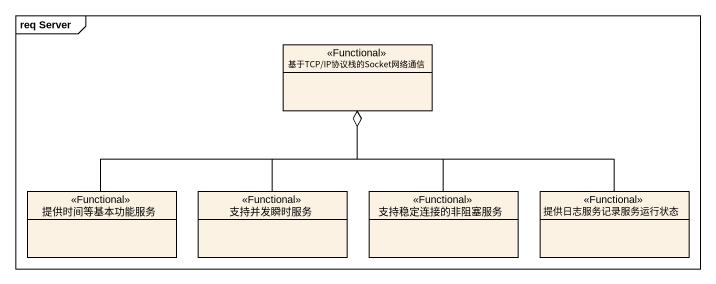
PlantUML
@startuml
mainframe req Server
hide circle
hide empty members
class "基于TCP/IP协议栈的Socket网络通信" as 基于TCP_IP协议栈的Socket网络通信 <<Functional>>
class 提供时间等基本功能服务 <<Functional>>
class 支持并发瞬时服务 <<Functional>>
class 支持稳定连接的非阻塞服务 <<Functional>>
class 提供日志服务记录服务运行状态 <<Functional>>
提供时间等基本功能服务 -right-o 基于TCP_IP协议栈的Socket网络通信
支持并发瞬时服务 -up-o 基于TCP_IP协议栈的Socket网络通信
支持稳定连接的非阻塞服务 -up-o 基于TCP_IP协议栈的Socket网络通信
提供日志服务记录服务运行状态 -left-o 基于TCP_IP协议栈的Socket网络通信
@enduml
